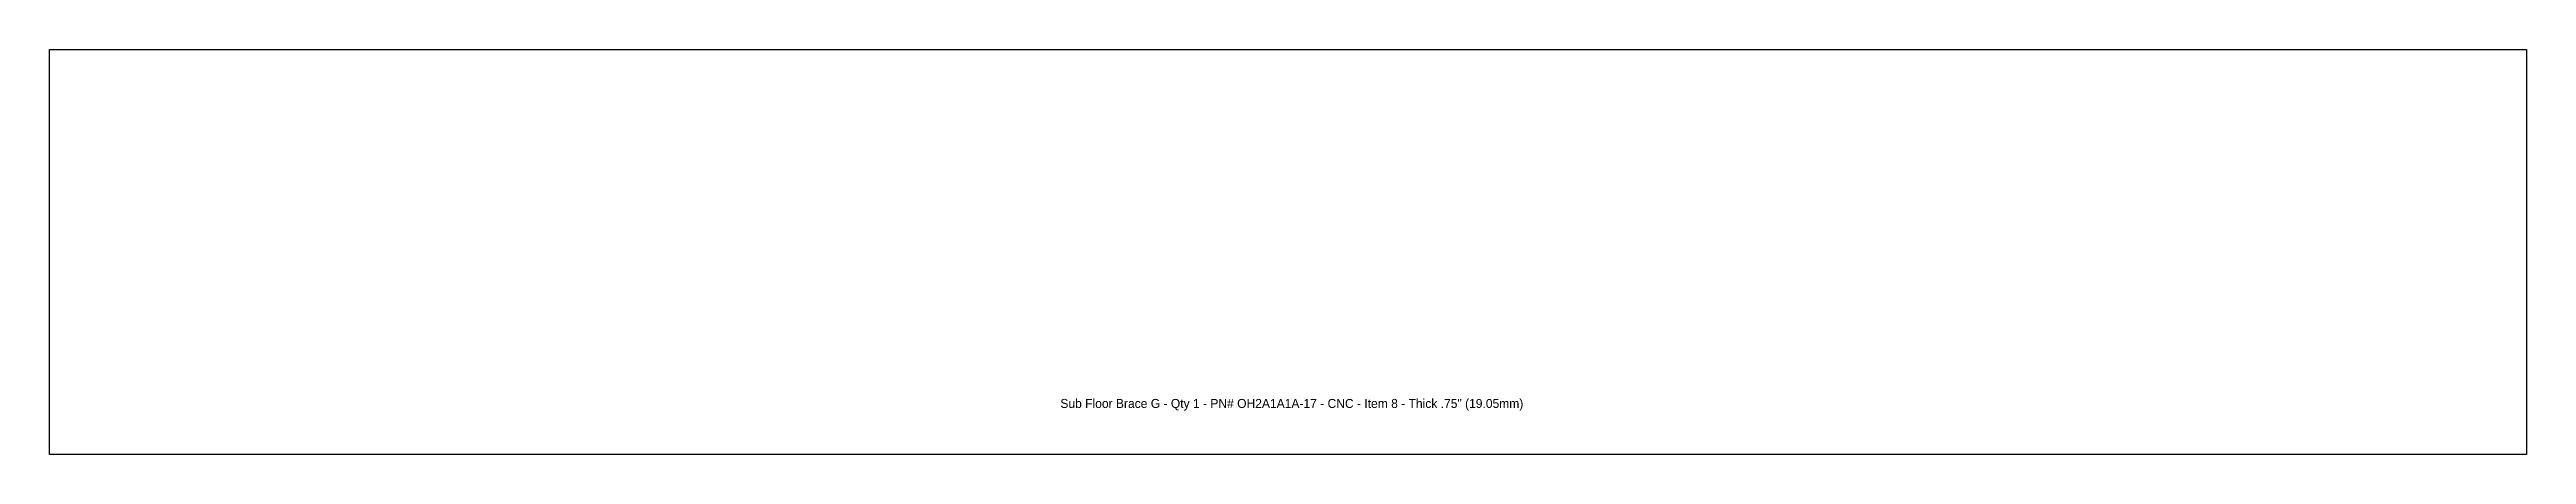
# Model space of a CAD drawing. Extents: x 2.5 to 16.3, y 2.1 to 4.3.
import ezdxf

# ---------------------------------------------------------------- set-up
doc = ezdxf.new("R2010")
doc.units = 0
doc.header["$MEASUREMENT"] = 0
doc.layers.get('0').update_dxf_attribs({"linetype": 'CONTINUOUS'})
doc.layers.add('Info', color=4, linetype='CONTINUOUS')
doc.styles.add('Annotative', font='txt')

msp = doc.modelspace()

# ---------------------------------------------------------------- linework, layer by layer
at = {"color": 7, "linetype": 'Continuous'}
msp.add_lwpolyline([(16.289, 2.098), (2.545, 2.098), (2.545, 4.348), (16.289, 4.348)], close=True, dxfattribs=at)

# ---------------------------------------------------------------- texts
at = {"layer": 'Info', "style": 'Annotative'}
msp.add_text('Sub Floor Brace G - Qty 1 - PN# OH2A1A1A-17 - CNC - Item 8 - Thick .75" (19.05mm)', height=0.05, dxfattribs=at).set_placement((8.154, 2.357))

doc.saveas('drawing.dxf')
